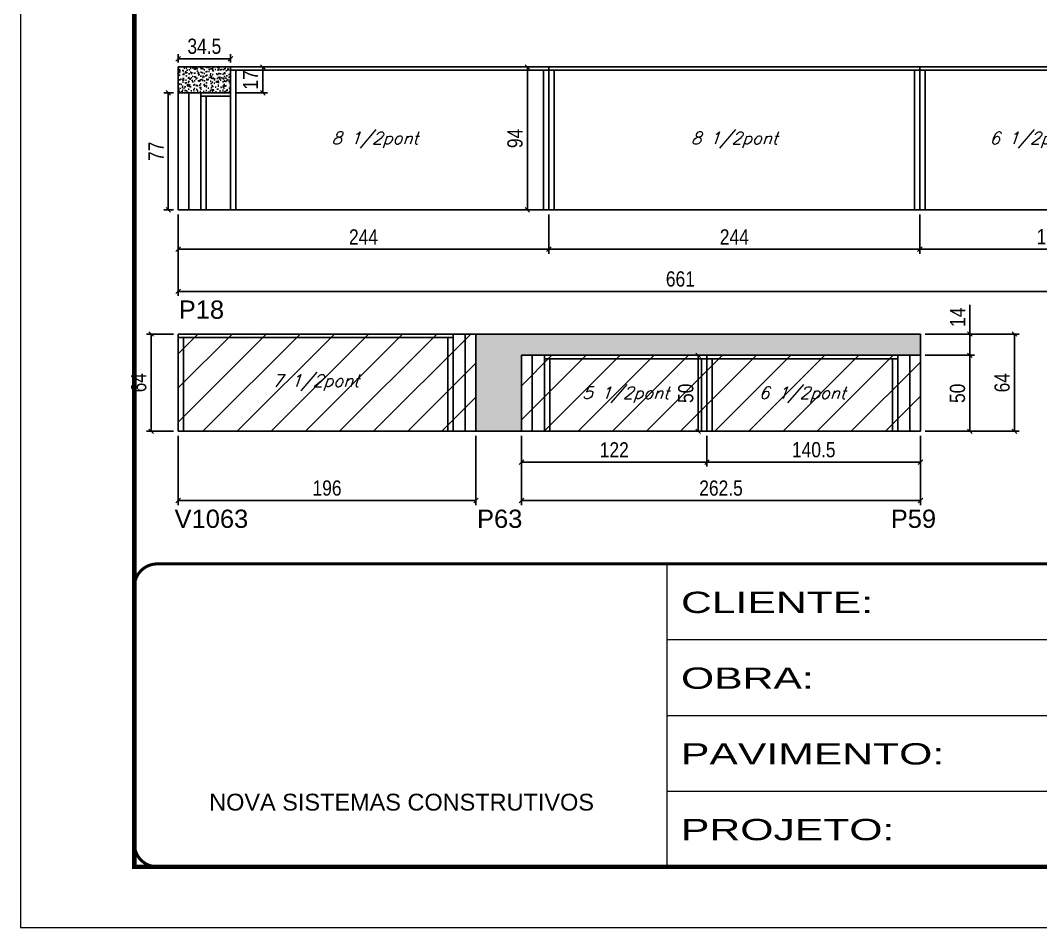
# Model space of a CAD drawing. Extents: x 3309 to 9563, y -2522 to 14608.
# Drawn here: x 4908 to 5579, y 10112 to 10709 of the extents above; entities that cross this region are included whole.
import ezdxf

# ---------------------------------------------------------------- set-up
doc = ezdxf.new("R2010")
doc.units = 0
doc.linetypes.add('CONTINUO', pattern=[0])
doc.linetypes.add('DASHED', pattern=[0.75, 0.5, -0.25])
for name, color, linetype in [('5', 5, 'Continuous'), ('COTA', 241, 'Continuous'), ('Painéis', 200, 'Continuous'), ('SARR_2.2x7', 40, 'Continuous'), ('SARR_3.5x7', 81, 'Continuous'), ('texto', 7, 'Continuous')]:
    doc.layers.add(name, color=color, linetype=linetype)
for name, color, linetype, lineweight in [('Folhas', 255, 'Continuous', 9), ('Hachura', 251, 'Continuous', 9), ('SARRAFO DE PRESSAO', 251, 'DASHED', 9)]:
    doc.layers.add(name, color=color, linetype=linetype, lineweight=lineweight)
doc.styles.add('ARIAL', font='arial.ttf')
doc.styles.add('COTA TECNICA', font='techl___.ttf', dxfattribs={"height": 10})
doc.styles.add('Romans', font='romans.shx')
doc.styles.get("Standard").update_dxf_attribs({"font": 'arial.ttf'})
doc.styles.add('Tecnologia', font='')
doc.styles.get('Tecnologia').set_extended_font_data('Forgotten Futurist')
doc.dimstyles.new('PAINEL', dxfattribs={"dimtxt": 10, "dimasz": 3, "dimexe": 3, "dimexo": 3, "dimgap": 3, "dimtad": 1, "dimdec": 1, "dimzin": 12, "dimdsep": 46, "dimtxsty": 'COTA TECNICA', "dimblk1": 'OBLIQUE', "dimblk2": 'OBLIQUE', "dimsah": 1, "dimcen": 0.9, "dimclrd": 4, "dimclre": 4, "dimclrt": 240, "dimadec": 1, "dimazin": 3, "dimtfac": 1, "dimtdec": 1, "dimtmove": 0, "dimatfit": 3, "dimfxl": 1, "dimtolj": 1, "dimtzin": 12, "dimarcsym": 0})

# ---------------------------------------------------------------- blocks, each defined once
blk = doc.blocks.new('9999999999')
at = {"color": 30, "linetype": 'CONTINUO'}
for p, q in [((98564.56, 34230.21), (98564.56, 34429.45)), ((98564.56, 34379.64), (99583.98, 34379.64)), ((98564.56, 34329.83), (99487.98, 34329.83)), ((98564.56, 34280.02), (99487.98, 34280.02))]:
    blk.add_line(p, q, dxfattribs=at)
at = {"color": 30, "linetype": 'CONTINUO', "const_width": 2}
blk.add_lwpolyline([(99583.98, 34230.21), (99583.98, 34414.45, 0.414214), (99568.98, 34429.45), (98228.98, 34429.45, 0.414214), (98213.98, 34414.45), (98213.98, 34245.21, 0.414214), (98228.98, 34230.21), (99583.98, 34230.21)], format="xyb", dxfattribs=at)
at = {"layer": 'Folhas'}
blk.add_lwpolyline([(98138.98, 34190.21), (99623.98, 34190.21), (99623.98, 35240.21), (98138.98, 35240.21)], close=True, dxfattribs=at)
at = {"layer": 'Folhas', "color": 30, "const_width": 3}
blk.add_lwpolyline([(98213.98, 34230.21), (99583.98, 34230.21), (99583.98, 35200.21), (98213.98, 35200.21)], close=True, dxfattribs=at)
at = {"color": 7, "linetype": 'Continuous', "ltscale": 5, "style": 'ARIAL'}
blk.add_text('NOVA SISTEMAS CONSTRUTIVOS', height=11.0592, dxfattribs=at).set_placement((98263.19, 34267.21))
at = {"layer": 'Folhas', "color": 7, "style": 'Tecnologia', "width": 1.5}
for s, p in [('CLIENTE:', (98573.65, 34397.17)), ('OBRA:', (98573.65, 34347.31)), ('PAVIMENTO:', (98573.65, 34297.5)), ('PROJETO:', (98573.65, 34247.69))]:
    blk.add_text(s, height=14, dxfattribs=at).set_placement(p)
blk = doc.blocks.new('_Oblique')
at = {"color": 0, "linetype": 'ByBlock', "lineweight": -2}
blk.add_line((-0.5, -0.5), (0.5, 0.5), dxfattribs=at)
blk = doc.blocks.new('*D376')
at = {"layer": 'COTA', "color": 4, "linetype": 'ByBlock', "lineweight": -2, "transparency": 16777216}
for p, q in [((5011.63, 10581.32), (5011.63, 10555.41)), ((5255.63, 10581.32), (5255.63, 10555.41)), ((5255.63, 10558.41), (5011.63, 10558.41))]:
    blk.add_line(p, q, dxfattribs=at)
at = {"layer": 'Defpoints', "color": 0, "linetype": 'ByBlock', "transparency": 16777216}
for p in [(5011.63, 10584.32), (5255.63, 10584.32), (5011.63, 10558.41)]:
    blk.add_point(p, dxfattribs=at)
at = {"layer": 'COTA', "color": 4, "linetype": 'ByBlock', "lineweight": -2, "transparency": 16777216, "xscale": 3, "yscale": 3, "zscale": 3, "rotation": 180}
blk.add_blockref('_Oblique', (5011.63, 10558.41), dxfattribs=at)
at = {"layer": 'COTA', "color": 4, "linetype": 'ByBlock', "lineweight": -2, "transparency": 16777216, "xscale": 3, "yscale": 3, "zscale": 3}
blk.add_blockref('_Oblique', (5255.63, 10558.41), dxfattribs=at)
at = {"layer": 'COTA', "color": 240, "linetype": 'ByBlock', "transparency": 16777216, "insert": (5133.63, 10566.48), "char_height": 10, "attachment_point": 5, "style": 'COTA TECNICA'}
blk.add_mtext('\\A1;244', dxfattribs=at)
blk = doc.blocks.new('*D391')
at = {"layer": 'COTA', "color": 4, "linetype": 'ByBlock', "lineweight": -2, "transparency": 16777216}
for p, q in [((5011.63, 10581.32), (5011.63, 10527.7)), ((5672.63, 10581.32), (5672.63, 10527.7)), ((5672.63, 10530.7), (5011.63, 10530.7))]:
    blk.add_line(p, q, dxfattribs=at)
at = {"layer": 'Defpoints', "color": 0, "linetype": 'ByBlock', "transparency": 16777216}
for p in [(5011.63, 10584.32), (5672.63, 10584.32), (5011.63, 10530.7)]:
    blk.add_point(p, dxfattribs=at)
at = {"layer": 'COTA', "color": 4, "linetype": 'ByBlock', "lineweight": -2, "transparency": 16777216, "xscale": 3, "yscale": 3, "zscale": 3, "rotation": 180}
blk.add_blockref('_Oblique', (5011.63, 10530.7), dxfattribs=at)
at = {"layer": 'COTA', "color": 4, "linetype": 'ByBlock', "lineweight": -2, "transparency": 16777216, "xscale": 3, "yscale": 3, "zscale": 3}
blk.add_blockref('_Oblique', (5672.63, 10530.7), dxfattribs=at)
at = {"layer": 'COTA', "color": 240, "linetype": 'ByBlock', "transparency": 16777216, "insert": (5342.13, 10538.8), "char_height": 10, "attachment_point": 5, "style": 'COTA TECNICA'}
blk.add_mtext('\\A1;661', dxfattribs=at)
blk = doc.blocks.new('*D377')
at = {"layer": 'COTA', "color": 4, "lineweight": -2, "transparency": 16777216}
for p, q in [((5255.63, 10581.32), (5255.63, 10555.41)), ((5499.63, 10581.32), (5499.63, 10555.41)), ((5255.63, 10558.41), (5499.63, 10558.41))]:
    blk.add_line(p, q, dxfattribs=at)
at = {"layer": 'Defpoints', "color": 0, "transparency": 16777216}
for p in [(5255.63, 10584.32, 0), (5499.63, 10584.32, 0), (5499.63, 10558.41)]:
    blk.add_point(p, dxfattribs=at)
at = {"layer": 'COTA', "color": 4, "lineweight": -2, "transparency": 16777216, "xscale": 3, "yscale": 3, "zscale": 3, "rotation": 180}
blk.add_blockref('_Oblique', (5255.63, 10558.41), dxfattribs=at)
at = {"layer": 'COTA', "color": 4, "lineweight": -2, "transparency": 16777216, "xscale": 3, "yscale": 3, "zscale": 3}
blk.add_blockref('_Oblique', (5499.63, 10558.41), dxfattribs=at)
at = {"layer": 'COTA', "color": 240, "transparency": 16777216, "insert": (5377.63, 10566.48), "char_height": 10, "attachment_point": 5, "style": 'COTA TECNICA'}
blk.add_mtext('\\A1;244', dxfattribs=at)
blk = doc.blocks.new('*D392')
at = {"layer": 'COTA', "color": 4, "lineweight": -2, "transparency": 16777216}
for p, q in [((5499.63, 10581.32), (5499.63, 10555.41)), ((5672.63, 10581.32), (5672.63, 10555.41)), ((5499.63, 10558.41), (5672.63, 10558.41))]:
    blk.add_line(p, q, dxfattribs=at)
at = {"layer": 'Defpoints', "color": 0, "transparency": 16777216}
for p in [(5499.63, 10584.32, 0), (5672.63, 10584.32, 0), (5672.63, 10558.41)]:
    blk.add_point(p, dxfattribs=at)
at = {"layer": 'COTA', "color": 4, "lineweight": -2, "transparency": 16777216, "xscale": 3, "yscale": 3, "zscale": 3, "rotation": 180}
blk.add_blockref('_Oblique', (5499.63, 10558.41), dxfattribs=at)
at = {"layer": 'COTA', "color": 4, "lineweight": -2, "transparency": 16777216, "xscale": 3, "yscale": 3, "zscale": 3}
blk.add_blockref('_Oblique', (5672.63, 10558.41), dxfattribs=at)
at = {"layer": 'COTA', "color": 240, "transparency": 16777216, "insert": (5586.13, 10566.63), "char_height": 10, "attachment_point": 5, "style": 'COTA TECNICA'}
blk.add_mtext('\\A1;173', dxfattribs=at)
blk = doc.blocks.new('*D393')
at = {"layer": 'COTA', "color": 4, "lineweight": -2, "transparency": 16777216}
for p, q in [((5008.63, 10661.32), (5002.2, 10661.32)), ((5005.2, 10661.32), (5005.2, 10584.32)), ((5008.63, 10584.32), (5002.2, 10584.32))]:
    blk.add_line(p, q, dxfattribs=at)
at = {"layer": 'Defpoints', "color": 0, "transparency": 16777216}
for p in [(5011.63, 10661.32), (5005.2, 10584.32), (5011.63, 10584.32)]:
    blk.add_point(p, dxfattribs=at)
at = {"layer": 'COTA', "color": 4, "lineweight": -2, "transparency": 16777216, "xscale": 3, "yscale": 3, "zscale": 3}
for p, rotation in [((5005.2, 10661.32), 90), ((5005.2, 10584.32), 270)]:
    blk.add_blockref('_Oblique', p, dxfattribs=dict(at, rotation=rotation))
at = {"layer": 'COTA', "color": 240, "transparency": 16777216, "insert": (4997.13, 10622.82), "char_height": 10, "attachment_point": 5, "rotation": 90, "style": 'COTA TECNICA'}
blk.add_mtext('\\A1;77', dxfattribs=at)
blk = doc.blocks.new('*D378')
at = {"layer": 'COTA', "color": 4, "linetype": 'ByBlock', "lineweight": -2, "transparency": 16777216}
for p, q in [((5011.63, 10435.61), (5011.63, 10390.12)), ((5207.63, 10435.61), (5207.63, 10390.12)), ((5011.63, 10393.12), (5207.63, 10393.12))]:
    blk.add_line(p, q, dxfattribs=at)
at = {"layer": 'Defpoints', "color": 0, "linetype": 'ByBlock', "transparency": 16777216}
for p in [(5011.63, 10438.61), (5207.63, 10438.61), (5207.63, 10393.12)]:
    blk.add_point(p, dxfattribs=at)
at = {"layer": 'COTA', "color": 4, "linetype": 'ByBlock', "lineweight": -2, "transparency": 16777216, "xscale": 3, "yscale": 3, "zscale": 3, "rotation": 180}
blk.add_blockref('_Oblique', (5011.63, 10393.12), dxfattribs=at)
at = {"layer": 'COTA', "color": 4, "linetype": 'ByBlock', "lineweight": -2, "transparency": 16777216, "xscale": 3, "yscale": 3, "zscale": 3}
blk.add_blockref('_Oblique', (5207.63, 10393.12), dxfattribs=at)
at = {"layer": 'COTA', "color": 240, "linetype": 'ByBlock', "transparency": 16777216, "insert": (5109.63, 10401.25), "char_height": 10, "attachment_point": 5, "style": 'COTA TECNICA'}
blk.add_mtext('\\A1;196', dxfattribs=at)
blk = doc.blocks.new('*D400')
at = {"layer": 'COTA', "color": 4, "linetype": 'ByBlock', "lineweight": -2, "transparency": 16777216}
for p, q in [((5237.63, 10435.61), (5237.63, 10390.12)), ((5500.13, 10435.61), (5500.13, 10390.12)), ((5500.13, 10393.12), (5237.63, 10393.12))]:
    blk.add_line(p, q, dxfattribs=at)
at = {"layer": 'Defpoints', "color": 0, "linetype": 'ByBlock', "transparency": 16777216}
for p in [(5237.63, 10438.61), (5500.13, 10438.61), (5237.63, 10393.12)]:
    blk.add_point(p, dxfattribs=at)
at = {"layer": 'COTA', "color": 4, "linetype": 'ByBlock', "lineweight": -2, "transparency": 16777216, "xscale": 3, "yscale": 3, "zscale": 3, "rotation": 180}
blk.add_blockref('_Oblique', (5237.63, 10393.12), dxfattribs=at)
at = {"layer": 'COTA', "color": 4, "linetype": 'ByBlock', "lineweight": -2, "transparency": 16777216, "xscale": 3, "yscale": 3, "zscale": 3}
blk.add_blockref('_Oblique', (5500.13, 10393.12), dxfattribs=at)
at = {"layer": 'COTA', "color": 240, "linetype": 'ByBlock', "transparency": 16777216, "insert": (5368.88, 10401.22), "char_height": 10, "attachment_point": 5, "style": 'COTA TECNICA'}
blk.add_mtext('\\A1;262.5', dxfattribs=at)
blk = doc.blocks.new('*D401')
at = {"layer": 'COTA', "color": 4, "lineweight": -2, "transparency": 16777216}
for p, q in [((5237.63, 10435.61), (5237.63, 10415.37)), ((5359.63, 10435.61), (5359.63, 10415.37)), ((5237.63, 10418.37), (5359.63, 10418.37))]:
    blk.add_line(p, q, dxfattribs=at)
at = {"layer": 'Defpoints', "color": 0, "transparency": 16777216}
for p in [(5237.63, 10438.61), (5359.63, 10438.61), (5359.63, 10418.37)]:
    blk.add_point(p, dxfattribs=at)
at = {"layer": 'COTA', "color": 4, "lineweight": -2, "transparency": 16777216, "xscale": 3, "yscale": 3, "zscale": 3, "rotation": 180}
blk.add_blockref('_Oblique', (5237.63, 10418.37), dxfattribs=at)
at = {"layer": 'COTA', "color": 4, "lineweight": -2, "transparency": 16777216, "xscale": 3, "yscale": 3, "zscale": 3}
blk.add_blockref('_Oblique', (5359.63, 10418.37), dxfattribs=at)
at = {"layer": 'COTA', "color": 240, "transparency": 16777216, "insert": (5298.63, 10426.42), "char_height": 10, "attachment_point": 5, "style": 'COTA TECNICA'}
blk.add_mtext('\\A1;122', dxfattribs=at)
blk = doc.blocks.new('*D402')
at = {"layer": 'COTA', "color": 4, "lineweight": -2, "transparency": 16777216}
for p, q in [((5359.63, 10435.61), (5359.63, 10415.37)), ((5500.13, 10435.61), (5500.13, 10415.37)), ((5359.63, 10418.37), (5500.13, 10418.37))]:
    blk.add_line(p, q, dxfattribs=at)
at = {"layer": 'Defpoints', "color": 0, "transparency": 16777216}
for p in [(5359.63, 10438.61), (5500.13, 10438.61), (5500.13, 10418.37)]:
    blk.add_point(p, dxfattribs=at)
at = {"layer": 'COTA', "color": 4, "lineweight": -2, "transparency": 16777216, "xscale": 3, "yscale": 3, "zscale": 3, "rotation": 180}
blk.add_blockref('_Oblique', (5359.63, 10418.37), dxfattribs=at)
at = {"layer": 'COTA', "color": 4, "lineweight": -2, "transparency": 16777216, "xscale": 3, "yscale": 3, "zscale": 3}
blk.add_blockref('_Oblique', (5500.13, 10418.37), dxfattribs=at)
at = {"layer": 'COTA', "color": 240, "transparency": 16777216, "insert": (5429.88, 10426.48), "char_height": 10, "attachment_point": 5, "style": 'COTA TECNICA'}
blk.add_mtext('\\A1;140.5', dxfattribs=at)
blk = doc.blocks.new('*D403')
at = {"layer": 'COTA', "color": 4, "lineweight": -2, "transparency": 16777216}
for p, q in [((5008.63, 10502.61), (4990.91, 10502.61)), ((4993.91, 10502.61), (4993.91, 10438.61)), ((5008.63, 10438.61), (4990.91, 10438.61))]:
    blk.add_line(p, q, dxfattribs=at)
at = {"layer": 'Defpoints', "color": 0, "transparency": 16777216}
for p in [(5011.63, 10502.61, 0), (4993.91, 10438.61), (5011.63, 10438.61, 0)]:
    blk.add_point(p, dxfattribs=at)
at = {"layer": 'COTA', "color": 4, "lineweight": -2, "transparency": 16777216, "xscale": 3, "yscale": 3, "zscale": 3}
for p, rotation in [((4993.91, 10502.61), 90), ((4993.91, 10438.61), 270)]:
    blk.add_blockref('_Oblique', p, dxfattribs=dict(at, rotation=rotation))
at = {"layer": 'COTA', "color": 240, "transparency": 16777216, "insert": (4985.8, 10470.61), "char_height": 10, "attachment_point": 5, "rotation": 90, "style": 'COTA TECNICA'}
blk.add_mtext('\\A1;64', dxfattribs=at)
blk = doc.blocks.new('*D404')
at = {"layer": 'COTA', "color": 4, "lineweight": -2, "transparency": 16777216}
for p, q in [((5011.63, 10681.32), (5011.63, 10686.66)), ((5046.13, 10683.66), (5011.63, 10683.66)), ((5046.13, 10681.32), (5046.13, 10686.66))]:
    blk.add_line(p, q, dxfattribs=at)
at = {"layer": 'Defpoints', "color": 0, "transparency": 16777216}
for p in [(5011.63, 10683.66), (5011.63, 10678.32, 0), (5046.13, 10678.32, 0)]:
    blk.add_point(p, dxfattribs=at)
at = {"layer": 'COTA', "color": 4, "lineweight": -2, "transparency": 16777216, "xscale": 3, "yscale": 3, "zscale": 3, "rotation": 180}
blk.add_blockref('_Oblique', (5011.63, 10683.66), dxfattribs=at)
at = {"layer": 'COTA', "color": 4, "lineweight": -2, "transparency": 16777216, "xscale": 3, "yscale": 3, "zscale": 3}
blk.add_blockref('_Oblique', (5046.13, 10683.66), dxfattribs=at)
at = {"layer": 'COTA', "color": 240, "transparency": 16777216, "insert": (5028.88, 10691.88), "char_height": 10, "attachment_point": 5, "style": 'COTA TECNICA'}
blk.add_mtext('\\A1;34.5', dxfattribs=at)
blk = doc.blocks.new('*D405')
at = {"layer": 'COTA', "color": 4, "lineweight": -2, "transparency": 16777216}
for p, q in [((5049.13, 10678.32), (5070.37, 10678.32)), ((5067.37, 10661.32), (5067.37, 10678.32)), ((5049.13, 10661.32), (5070.37, 10661.32))]:
    blk.add_line(p, q, dxfattribs=at)
at = {"layer": 'Defpoints', "color": 0, "transparency": 16777216}
for p in [(5046.13, 10678.32, 0), (5067.37, 10678.32), (5046.13, 10661.32, 0)]:
    blk.add_point(p, dxfattribs=at)
at = {"layer": 'COTA', "color": 4, "lineweight": -2, "transparency": 16777216, "xscale": 3, "yscale": 3, "zscale": 3}
for p, rotation in [((5067.37, 10678.32), 90), ((5067.37, 10661.32), 270)]:
    blk.add_blockref('_Oblique', p, dxfattribs=dict(at, rotation=rotation))
at = {"layer": 'COTA', "color": 240, "transparency": 16777216, "insert": (5059.29, 10669.82), "char_height": 10, "attachment_point": 5, "rotation": 90, "style": 'COTA TECNICA'}
blk.add_mtext('\\A1;17', dxfattribs=at)
blk = doc.blocks.new('*D390')
at = {"layer": 'COTA', "color": 4, "lineweight": -2, "transparency": 16777216}
for p, q in [((5356.63, 10488.61), (5350.84, 10488.61)), ((5353.84, 10438.61), (5353.84, 10488.61)), ((5356.63, 10438.61), (5350.84, 10438.61))]:
    blk.add_line(p, q, dxfattribs=at)
at = {"layer": 'Defpoints', "color": 0, "transparency": 16777216}
for p in [(5353.84, 10488.61), (5359.63, 10488.61, 0), (5359.63, 10438.61, 0)]:
    blk.add_point(p, dxfattribs=at)
at = {"layer": 'COTA', "color": 4, "lineweight": -2, "transparency": 16777216, "xscale": 3, "yscale": 3, "zscale": 3}
for p, rotation in [((5353.84, 10488.61), 90), ((5353.84, 10438.61), 270)]:
    blk.add_blockref('_Oblique', p, dxfattribs=dict(at, rotation=rotation))
at = {"layer": 'COTA', "color": 240, "transparency": 16777216, "insert": (5345.73, 10463.61), "char_height": 10, "attachment_point": 5, "rotation": 90, "style": 'COTA TECNICA'}
blk.add_mtext('\\A1;50', dxfattribs=at)
blk = doc.blocks.new('*D431')
at = {"layer": 'COTA', "color": 4, "lineweight": -2, "transparency": 16777216}
for p, q in [((5503.13, 10488.61), (5535.62, 10488.61)), ((5532.62, 10488.61), (5532.62, 10438.61)), ((5503.13, 10438.61), (5535.62, 10438.61))]:
    blk.add_line(p, q, dxfattribs=at)
at = {"layer": 'Defpoints', "color": 0, "transparency": 16777216}
for p in [(5500.13, 10488.61, 0), (5500.13, 10438.61, 0), (5532.62, 10438.61)]:
    blk.add_point(p, dxfattribs=at)
at = {"layer": 'COTA', "color": 4, "lineweight": -2, "transparency": 16777216, "xscale": 3, "yscale": 3, "zscale": 3}
for p, rotation in [((5532.62, 10488.61), 90), ((5532.62, 10438.61), 270)]:
    blk.add_blockref('_Oblique', p, dxfattribs=dict(at, rotation=rotation))
at = {"layer": 'COTA', "color": 240, "transparency": 16777216, "insert": (5524.51, 10463.61), "char_height": 10, "attachment_point": 5, "rotation": 90, "style": 'COTA TECNICA'}
blk.add_mtext('\\A1;50', dxfattribs=at)
blk = doc.blocks.new('*D432')
at = {"layer": 'COTA', "color": 4, "lineweight": -2, "transparency": 16777216}
for p, q in [((5532.62, 10502.61), (5532.62, 10521.73)), ((5503.13, 10502.61), (5535.62, 10502.61)), ((5532.62, 10488.61), (5532.62, 10502.61)), ((5503.13, 10488.61), (5535.62, 10488.61))]:
    blk.add_line(p, q, dxfattribs=at)
at = {"layer": 'Defpoints', "color": 0, "transparency": 16777216}
for p in [(5500.13, 10502.61, 0), (5532.62, 10502.61), (5500.13, 10488.61, 0)]:
    blk.add_point(p, dxfattribs=at)
at = {"layer": 'COTA', "color": 4, "lineweight": -2, "transparency": 16777216, "xscale": 3, "yscale": 3, "zscale": 3}
for p, rotation in [((5532.62, 10502.61), 90), ((5532.62, 10488.61), 270)]:
    blk.add_blockref('_Oblique', p, dxfattribs=dict(at, rotation=rotation))
at = {"layer": 'COTA', "color": 240, "transparency": 16777216, "insert": (5524.55, 10513.67), "char_height": 10, "attachment_point": 5, "rotation": 90, "style": 'COTA TECNICA'}
blk.add_mtext('\\A1;14', dxfattribs=at)
blk = doc.blocks.new('*D433')
at = {"layer": 'COTA', "color": 4, "lineweight": -2, "transparency": 16777216}
for p, q in [((5503.13, 10502.61), (5564.98, 10502.61)), ((5561.98, 10438.61), (5561.98, 10502.61)), ((5503.13, 10438.61), (5564.98, 10438.61))]:
    blk.add_line(p, q, dxfattribs=at)
at = {"layer": 'Defpoints', "color": 0, "transparency": 16777216}
for p in [(5500.13, 10502.61, 0), (5561.98, 10502.61), (5500.13, 10438.61, 0)]:
    blk.add_point(p, dxfattribs=at)
at = {"layer": 'COTA', "color": 4, "lineweight": -2, "transparency": 16777216, "xscale": 3, "yscale": 3, "zscale": 3}
for p, rotation in [((5561.98, 10502.61), 90), ((5561.98, 10438.61), 270)]:
    blk.add_blockref('_Oblique', p, dxfattribs=dict(at, rotation=rotation))
at = {"layer": 'COTA', "color": 240, "transparency": 16777216, "insert": (5553.87, 10470.61), "char_height": 10, "attachment_point": 5, "rotation": 90, "style": 'COTA TECNICA'}
blk.add_mtext('\\A1;64', dxfattribs=at)
blk = doc.blocks.new('*D2829')
at = {"layer": 'COTA', "color": 4, "lineweight": -2, "transparency": 16777216}
for p, q in [((5252.63, 10678.32), (5238.45, 10678.32)), ((5241.45, 10678.32), (5241.45, 10584.32)), ((5252.63, 10584.32), (5238.45, 10584.32))]:
    blk.add_line(p, q, dxfattribs=at)
at = {"layer": 'Defpoints', "color": 0, "transparency": 16777216}
for p in [(5255.63, 10678.32, 0), (5241.45, 10584.32), (5255.63, 10584.32, 0)]:
    blk.add_point(p, dxfattribs=at)
at = {"layer": 'COTA', "color": 4, "lineweight": -2, "transparency": 16777216, "xscale": 3, "yscale": 3, "zscale": 3}
for p, rotation in [((5241.45, 10678.32), 90), ((5241.45, 10584.32), 270)]:
    blk.add_blockref('_Oblique', p, dxfattribs=dict(at, rotation=rotation))
at = {"layer": 'COTA', "color": 240, "transparency": 16777216, "insert": (5233.35, 10631.32), "char_height": 10, "attachment_point": 5, "rotation": 90, "style": 'COTA TECNICA'}
blk.add_mtext('\\A1;94', dxfattribs=at)

msp = doc.modelspace()

# ---------------------------------------------------------------- hatches: boundary and pattern name
at = {"layer": 'COTA'}
h = msp.add_hatch(dxfattribs=at)
h.set_pattern_fill('AR-CONC', color=256, scale=0.03)
h.set_pattern_definition([(50, (-13.5, -41.9124), (5.46554, -0.4781726), [0.5715, -6.2865]), (355, (-13.5, -41.9124), (-1.0573026, 5.7317054), [0.4572, -5.0292175]), (100.451445, (-13.0445, -41.952), (4.4082374, 5.2535326), [0.4857003, -5.3427073]), (46.1842, (-13.5, -40.3884), (8.1323712, -1.26127), [0.85725, -9.42975]), (96.63556, (-12.822, -40.4935), (7.122124, 7.422784), [0.7285507, -8.014068]), (351.18415, (-13.5, -40.388), (7.122124, 7.422784), [0.685799, -7.543792]), (21, (-12.738, -40.7694), (4.5484317, -3.067956), [0.5715, -6.2865]), (326, (-12.738, -40.7694), (1.8540609, 5.525639), [0.4572, -5.0292]), (71.451445, (-12.359, -41.025), (6.4024926, 2.457683), [0.4857003, -5.342698]), (37.5, (-13.5, -41.9124), (0.0926581, 2.53665117), [0, -4.96824, 0, -5.1054, 0, -5.04825]), (7.5, (-13.5, -41.9124), (2.0045899, 3.00541724), [0, -2.91084, 0, -4.85394, 0, -1.92405]), (327.5, (-15.1993, -41.9124), (4.06771786, -0.17186232), [0, -1.905, 0, -5.9436, 0, -7.8867]), (317.5, (-15.9613, -41.9124), (4.4438754, 0.7627947), [0, -2.4765, 0, -3.94716, 0, -5.6007])])
h.paths.add_polyline_path([(5046.13, 10661.32), (5046.13, 10678.32), (5011.63, 10678.32), (5011.63, 10661.32)])
h = msp.add_hatch(dxfattribs=at)
h.set_pattern_fill('AR-CONC', color=256, scale=0.03)
h.set_pattern_definition([(50, (-1598.5, 0), (5.46554, -0.4781726), [0.5715, -6.2865]), (355, (-1598.5, 0), (-1.0573026, 5.7317054), [0.4572, -5.0292175]), (100.451445, (-1598.0445, -0.04), (4.4082374, 5.2535326), [0.4857003, -5.3427073]), (46.1842, (-1598.5, 1.524), (8.1323712, -1.26127), [0.85725, -9.42975]), (96.63556, (-1597.822, 1.419), (7.122124, 7.4227837), [0.7285507, -8.014068]), (351.18415, (-1598.5, 1.524), (7.122124, 7.422784), [0.685799, -7.543792]), (21, (-1597.738, 1.143), (4.5484317, -3.067956), [0.5715, -6.2865]), (326, (-1597.738, 1.143), (1.8540609, 5.525639), [0.4572, -5.0292]), (71.451445, (-1597.359, 0.8873), (6.4024926, 2.457683), [0.4857003, -5.3426981]), (37.5, (-1598.5, 0), (0.0926581, 2.53665117), [0, -4.96824, 0, -5.1054, 0, -5.04825]), (7.5, (-1598.5, 0), (2.0045899, 3.00541724), [0, -2.91084, 0, -4.85394, 0, -1.92405]), (327.5, (-1600.1993, 0), (4.06771786, -0.17186232), [0, -1.905, 0, -5.9436, 0, -7.8867]), (317.5, (-1600.9613, 0), (4.4438754, 0.7627947), [0, -2.4765, 0, -3.94716, 0, -5.6007])])
h.paths.add_polyline_path([(5207.63, 10438.61), (5237.63, 10438.61), (5237.63, 10488.61), (5500.13, 10488.61), (5500.13, 10502.61), (5207.63, 10502.61)])
at = {"layer": 'Hachura'}
h = msp.add_hatch(dxfattribs=at)
h.set_pattern_fill('ANSI31', color=256, scale=5)
h.paths.add_polyline_path([(5207.63, 10502.61), (5011.63, 10502.61), (5011.63, 10438.61), (5207.63, 10438.61)])
h.paths.add_polyline_path([(5359.63, 10488.61), (5237.63, 10488.61), (5237.63, 10438.61), (5359.63, 10438.61)])
h.paths.add_polyline_path([(5500.13, 10488.61), (5359.63, 10488.61), (5359.63, 10438.61), (5500.13, 10438.61)])

# ---------------------------------------------------------------- linework, layer by layer
at = {"layer": 'COTA'}
for p, q in [((5046.13, 10678.32, 0), (5011.63, 10678.32, 0)), ((5011.63, 10678.32, 0), (5011.63, 10661.32, 0)), ((5046.13, 10661.32, 0), (5046.13, 10584.32, 0)), ((5207.63, 10502.61, 0), (5500.13, 10502.61, 0)), ((5500.13, 10502.61, 0), (5500.13, 10488.61, 0)), ((5207.63, 10438.61, 0), (5237.63, 10438.61, 0))]:
    msp.add_line(p, q, dxfattribs=at)
at = {"layer": 'Painéis', "linetype": 'ByBlock'}
for p, q in [((5672.63, 10678.32, 0), (5046.13, 10678.32, 0)), ((5046.13, 10661.32, 0), (5046.13, 10678.32, 0)), ((5255.63, 10584.32, 0), (5255.63, 10678.32, 0)), ((5499.63, 10584.32, 0), (5499.63, 10678.32, 0)), ((5011.63, 10584.32, 0), (5011.63, 10661.32, 0)), ((5046.13, 10661.32, 0), (5011.63, 10661.32, 0)), ((5672.63, 10584.32, 0), (5011.63, 10584.32, 0)), ((5011.63, 10502.61, 0), (5207.63, 10502.61, 0)), ((5011.63, 10438.61, 0), (5011.63, 10502.61, 0)), ((5207.63, 10438.61, 0), (5207.63, 10502.61, 0)), ((5500.13, 10488.61, 0), (5237.63, 10488.61, 0)), ((5237.63, 10438.61, 0), (5237.63, 10488.61, 0)), ((5359.63, 10438.61, 0), (5359.63, 10488.61, 0)), ((5500.13, 10438.61, 0), (5500.13, 10488.61, 0)), ((5011.63, 10438.61, 0), (5207.63, 10438.61, 0)), ((5500.13, 10438.61, 0), (5237.63, 10438.61, 0))]:
    msp.add_line(p, q, dxfattribs=at)
at = {"layer": 'SARR_2.2x7', "linetype": 'Continuous'}
for p, q in [((5255.63, 10676.12, 0), (5046.13, 10676.12, 0)), ((5499.63, 10676.12, 0), (5255.63, 10676.12, 0)), ((5657.63, 10676.12, 0), (5499.63, 10676.12, 0)), ((5018.63, 10584.32, 0), (5018.63, 10661.32, 0)), ((5026.63, 10659.12, 0), (5046.13, 10659.12, 0)), ((5011.63, 10500.41, 0), (5192.63, 10500.41, 0)), ((5200.63, 10438.61, 0), (5200.63, 10502.61, 0)), ((5244.63, 10438.61, 0), (5244.63, 10488.61, 0)), ((5359.63, 10486.41, 0), (5252.63, 10486.41, 0)), ((5485.13, 10486.41, 0), (5359.63, 10486.41, 0)), ((5493.13, 10438.61, 0), (5493.13, 10488.61, 0))]:
    msp.add_line(p, q, dxfattribs=at)
at = {"layer": 'SARR_3.5x7'}
for p, q in [((5049.63, 10676.12, 0), (5049.63, 10584.32, 0)), ((5252.13, 10676.12, 0), (5252.13, 10584.32, 0)), ((5259.13, 10676.12, 0), (5259.13, 10584.32, 0)), ((5496.13, 10676.12, 0), (5496.13, 10584.32, 0)), ((5503.13, 10676.12, 0), (5503.13, 10584.32, 0)), ((5026.63, 10661.32, 0), (5026.63, 10584.32, 0)), ((5030.13, 10659.12, 0), (5030.13, 10584.32, 0)), ((5015.13, 10500.41, 0), (5015.13, 10438.61, 0)), ((5189.13, 10500.41, 0), (5189.13, 10438.61, 0)), ((5192.63, 10502.61, 0), (5192.63, 10438.61, 0)), ((5252.63, 10488.61, 0), (5252.63, 10438.61, 0)), ((5256.13, 10486.41, 0), (5256.13, 10438.61, 0)), ((5356.13, 10486.41, 0), (5356.13, 10438.61, 0)), ((5363.13, 10486.41, 0), (5363.13, 10438.61, 0)), ((5481.63, 10486.41, 0), (5481.63, 10438.61, 0)), ((5485.13, 10488.61, 0), (5485.13, 10438.61, 0))]:
    msp.add_line(p, q, dxfattribs=at)

# ---------------------------------------------------------------- block references
at = {"layer": 'SARRAFO DE PRESSAO', "color": 6, "linetype": 'ByBlock'}
msp.add_blockref('9999999999', (-93231.11, -24078.07), dxfattribs=at)

# ---------------------------------------------------------------- texts
at = {"layer": '5', "linetype": 'Continuous'}
for s, rotation, p in [('P18', 0.00004, (5012.07, 10512.69, 0)), ('V1063', 359.99996, (5009.32, 10375.1, 0)), ('P63', 359.99996, (5208.34, 10375.1, 0)), ('P59', 359.99996, (5480.58, 10375.1, 0))]:
    msp.add_text(s, height=12, rotation=rotation, dxfattribs=at).set_placement(p)
at = {"layer": 'texto', "color": 2, "char_height": 8, "attachment_point": 5, "style": 'Romans'}
for s, insert in [('{\\Q19;\\C256;8 1/2pont}', (5141.13, 10630.22, 0)), ('{\\Q19;\\C256;8 1/2pont}', (5377.63, 10630.22, 0)), ('{\\Q19;\\C256;6 1/2pont}', (5574.13, 10630.22, 0)), ('{\\Q19;\\C256;7 1/2pont}', (5102.13, 10470.61, 0)), ('{\\Q19;\\C256;5 1/2pont}', (5306.13, 10462.61, 0)), ('{\\Q19;\\C256;6 1/2pont}', (5422.38, 10462.61, 0))]:
    msp.add_mtext(s, dxfattribs=dict(at, insert=insert))

# ---------------------------------------------------------------- dimensions: what is measured, and where the dimension line sits
at = {"layer": 'COTA'}
for base, p1, p2, picture, middle in [((5011.63, 10683.66), (5046.13, 10678.32, 0), (5011.63, 10678.32, 0), '*D404', (5028.88, 10691.88)), ((5499.63, 10558.41), (5255.63, 10584.32, 0), (5499.63, 10584.32, 0), '*D377', (5377.63, 10566.48)), ((5672.63, 10558.41), (5499.63, 10584.32, 0), (5672.63, 10584.32, 0), '*D392', (5586.13, 10566.63)), ((5359.63, 10418.37, 0), (5237.63, 10438.61, 0), (5359.63, 10438.61, 0), '*D401', (5298.63, 10426.42, 0))]:
    dim = msp.add_linear_dim(base=base, p1=p1, p2=p2, dimstyle='PAINEL', dxfattribs=at)
    dim.commit()
    dim.dimension.update_dxf_attribs({"geometry": picture, "text_midpoint": middle})
for base, p1, p2, picture, middle in [((5067.37, 10678.32), (5046.13, 10661.32, 0), (5046.13, 10678.32, 0), '*D405', (5059.29, 10669.82)), ((5241.45, 10584.32), (5255.63, 10678.32, 0), (5255.63, 10584.32, 0), '*D2829', (5233.35, 10631.32)), ((5005.2, 10584.32, 0), (5011.63, 10661.32, 0), (5011.63, 10584.32, 0), '*D393', (4997.13, 10622.82, 0)), ((5532.62, 10502.61), (5500.13, 10488.61, 0), (5500.13, 10502.61, 0), '*D432', (5524.55, 10513.67)), ((4993.91, 10438.61), (5011.63, 10502.61, 0), (5011.63, 10438.61, 0), '*D403', (4985.8, 10470.61)), ((5561.98, 10502.61), (5500.13, 10438.61, 0), (5500.13, 10502.61, 0), '*D433', (5553.87, 10470.61)), ((5353.84, 10488.61), (5359.63, 10438.61, 0), (5359.63, 10488.61, 0), '*D390', (5345.73, 10463.61)), ((5532.62, 10438.61), (5500.13, 10488.61, 0), (5500.13, 10438.61, 0), '*D431', (5524.51, 10463.61))]:
    dim = msp.add_linear_dim(base=base, p1=p1, p2=p2, angle=90, dimstyle='PAINEL', dxfattribs=at)
    dim.commit()
    dim.dimension.update_dxf_attribs({"geometry": picture, "text_midpoint": middle})
at = {"layer": 'COTA', "linetype": 'ByBlock'}
dim = msp.add_linear_dim(base=(5011.63, 10558.41, 0), p1=(5255.63, 10584.32, 0), p2=(5011.63, 10584.32, 0), angle=180, dimstyle='PAINEL', override={"dimtmove": 1}, dxfattribs=at)
dim.commit()
dim.dimension.update_dxf_attribs({"geometry": '*D376', "text_midpoint": (5133.63, 10566.48, 0)})
for base, p1, p2, picture, middle in [((5011.63, 10530.7, 0), (5672.63, 10584.32, 0), (5011.63, 10584.32, 0), '*D391', (5342.13, 10538.8, 0)), ((5237.63, 10393.12, 0), (5500.13, 10438.61, 0), (5237.63, 10438.61, 0), '*D400', (5368.88, 10401.22, 0))]:
    dim = msp.add_linear_dim(base=base, p1=p1, p2=p2, angle=180, dimstyle='PAINEL', dxfattribs=at)
    dim.commit()
    dim.dimension.update_dxf_attribs({"geometry": picture, "text_midpoint": middle})
dim = msp.add_linear_dim(base=(5207.63, 10393.12, 0), p1=(5011.63, 10438.61, 0), p2=(5207.63, 10438.61, 0), dimstyle='PAINEL', dxfattribs=at)
dim.commit()
dim.dimension.update_dxf_attribs({"geometry": '*D378', "text_midpoint": (5109.63, 10401.25, 0)})
at = {"layer": 'COTA'}
dim = msp.add_linear_dim(base=(5500.13, 10418.37, 0), p1=(5359.63, 10438.61, 0), p2=(5500.13, 10438.61, 0), dimstyle='PAINEL', override={"dimtmove": 1}, dxfattribs=at)
dim.commit()
dim.dimension.update_dxf_attribs({"geometry": '*D402', "text_midpoint": (5429.88, 10426.48, 0)})

doc.saveas('drawing.dxf')
